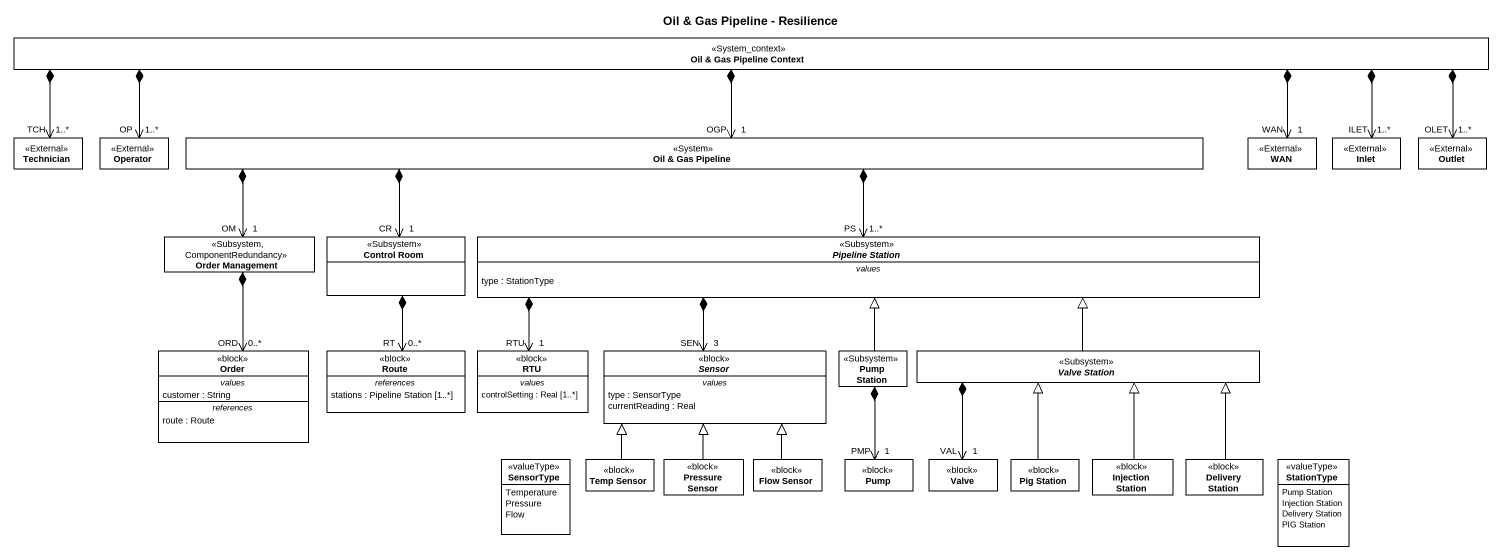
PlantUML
@startuml
title Oil & Gas Pipeline - Resilience
hide circle
hide empty members
class "Oil & Gas Pipeline Context" as Oil_Gas_Pipeline_Context <<System_context>>
class Technician <<External>>
class Operator <<External>>
class "Oil & Gas Pipeline" as Oil_Gas_Pipeline <<System>>
class WAN <<External>>
class Inlet <<External>>
class Outlet <<External>>
class "Order Management" as Order_Management <<Subsystem, ComponentRedundancy>>
class "Control Room" as Control_Room <<Subsystem>>
abstract class "Pipeline Station" as Pipeline_Station <<Subsystem>> {
  -- values --
  type : StationType
}
class Order <<block>> {
  -- values --
  customer : String
  -- references --
  route : Route
}
class Route <<block>> {
  -- references --
  stations : Pipeline Station [1..*]
}
class RTU <<block>> {
  -- values --
  controlSetting : Real [1..*]
}
abstract class Sensor <<block>> {
  -- values --
  type : SensorType
  currentReading : Real
}
class "Pump Station" as Pump_Station <<Subsystem>>
abstract class "Valve Station" as Valve_Station <<Subsystem>>
enum SensorType <<valueType>> {
  Temperature
  Pressure
  Flow
}
class "Temp Sensor" as Temp_Sensor <<block>>
class "Pressure Sensor" as Pressure_Sensor <<block>>
class "Flow Sensor" as Flow_Sensor <<block>>
class Pump <<block>>
class Valve <<block>>
class "Pig Station" as Pig_Station <<block>>
class "Injection Station" as Injection_Station <<block>>
class "Delivery Station" as Delivery_Station <<block>>
enum StationType <<valueType>> {
  Pump Station
  Injection Station
  Delivery Station
  PIG Station
}
Oil_Gas_Pipeline_Context *-left-> "TCH\n1..*" Technician
Oil_Gas_Pipeline_Context *-left-> "OP\n1..*" Operator
Oil_Gas_Pipeline_Context *--> "OGP\n1" Oil_Gas_Pipeline
Oil_Gas_Pipeline_Context *-right-> "WAN\n1" WAN
Oil_Gas_Pipeline_Context *-right-> "ILET\n1..*" Inlet
Oil_Gas_Pipeline_Context *-right-> "OLET\n1..*" Outlet
Oil_Gas_Pipeline *-left-> "OM\n1" Order_Management
Oil_Gas_Pipeline *-left-> "CR\n1" Control_Room
Oil_Gas_Pipeline *--> "PS\n1..*" Pipeline_Station
Order_Management *--> "ORD\n0..*" Order
Control_Room *--> "RT\n0..*" Route
Pipeline_Station *-left-> "RTU\n1" RTU
Pipeline_Station *--> "SEN\n3" Sensor
Pump_Station -up-|> Pipeline_Station
Pump_Station *--> "PMP\n1" Pump
Valve_Station -left-|> Pipeline_Station
Valve_Station *--> "VAL\n1" Valve
Temp_Sensor -up-|> Sensor
Pressure_Sensor -up-|> Sensor
Flow_Sensor -up-|> Sensor
Pig_Station -up-|> Valve_Station
Injection_Station -up-|> Valve_Station
Delivery_Station -up-|> Valve_Station
@enduml
